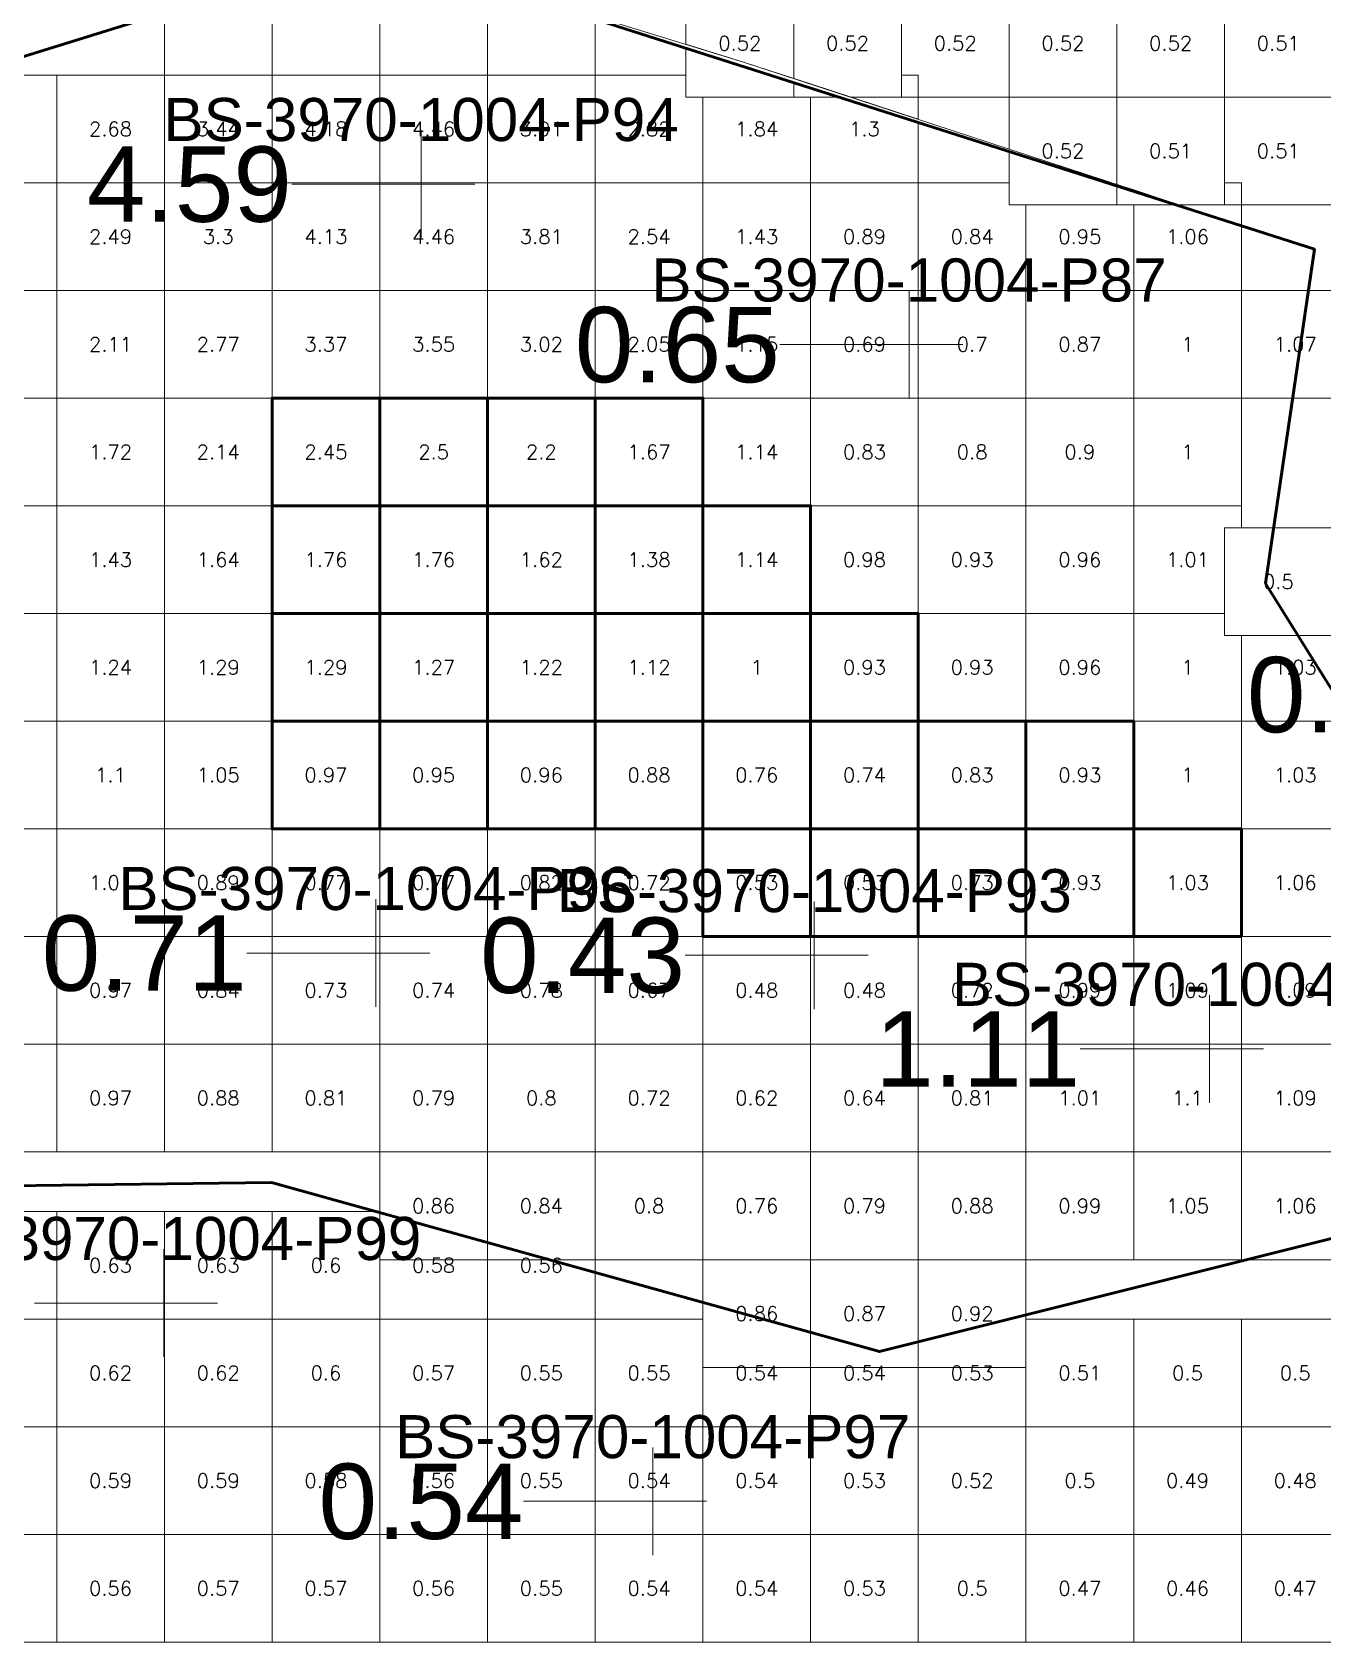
# Model space of a CAD drawing. Header units: inches. Extents: x 469775 to 470079, y 4349683 to 4349873.
# Drawn here: x 469834.14 to 469846.12, y 4349762.14 to 4349777.09 of the extents above; entities that cross this region are included whole.
import ezdxf
from ezdxf.enums import TextEntityAlignment as Align

# ---------------------------------------------------------------- set-up
doc = ezdxf.new("R2010")
doc.units = ezdxf.units.IN
doc.header["$MEASUREMENT"] = 0
for name, color, linetype, lineweight in [('点', 7, 'Continuous', 0), ('爆区方格网', 7, 'Continuous', 0), ('线条', 7, 'Continuous', 0), ('钻孔', 7, 'Continuous', 0)]:
    doc.layers.add(name, color=color, linetype=linetype, lineweight=lineweight)
doc.styles.add('3dmine_textStyle_1', font='txt.shx', dxfattribs={"height": 1, "bigfont": 'gbcbig.shx'})
doc.styles.add('3dmine_textStyle_2', font='arial.ttf', dxfattribs={"height": 1})

msp = doc.modelspace()

# ---------------------------------------------------------------- hatches: boundary and pattern name
at = {"layer": '钻孔', "linetype": 'Continuous', "lineweight": 0, "true_color": 0xff80ff, "extrusion": (0, 1, 0)}
msp.add_hatch(color=211, dxfattribs=at).paths.add_polyline_path([(-469838.75, 3959.52), (-469837.75, 3959.52), (-469837.75, 3972.52), (-469838.75, 3972.52)], flags=0)
at = {"layer": '钻孔', "linetype": 'Continuous', "lineweight": 0, "true_color": 0x00ffff, "extrusion": (0, 1, 0)}
for points in [[(-469843.28, 3959.6), (-469842.28, 3959.6), (-469842.28, 3972.6), (-469843.28, 3972.6)], [(-469838.33, 3959.82), (-469837.33, 3959.82), (-469837.33, 3972.82), (-469838.33, 3972.82)], [(-469836.36, 3959.76), (-469835.36, 3959.76), (-469835.36, 3972.76), (-469836.36, 3972.76)], [(-469840.9, 3959.86), (-469839.9, 3959.86), (-469839.9, 3972.86), (-469840.9, 3972.86)]]:
    msp.add_hatch(color=4, dxfattribs=at).paths.add_polyline_path(points, flags=0)
at = {"layer": '钻孔', "linetype": 'Continuous', "lineweight": 0, "true_color": 0x808080, "extrusion": (0, 1, 0)}
msp.add_hatch(color=8, dxfattribs=at).paths.add_polyline_path([(-469842.4, 3960.49), (-469841.4, 3960.49), (-469841.4, 3972.49), (-469842.4, 3972.49)], flags=0)
at = {"layer": '钻孔', "linetype": 'Continuous', "lineweight": 0, "true_color": 0x0000ff, "extrusion": (0, 1, 0)}
msp.add_hatch(color=5, dxfattribs=at).paths.add_polyline_path([(-469846.07, 3960.43), (-469845.07, 3960.43), (-469845.07, 3972.43), (-469846.07, 3972.43)], flags=0)

# ---------------------------------------------------------------- linework, layer by layer
at = {"color": 4, "linetype": 'Continuous', "lineweight": 0, "elevation": 1987.297}
msp.add_lwpolyline([(469837.3, 4349777.874), (469842.878, 4349781.034), (469847.681, 4349783.943), (469855.547, 4349787.292), (469859.965, 4349786.419), (469865.187, 4349784.317), (469869.485, 4349784.222), (469872.956, 4349784.858), (469874.58, 4349781.706), (469870.408, 4349779.03), (469874.262, 4349774.922), (469876.69, 4349772.16), (469874.272, 4349770.414), (469866.414, 4349769.254), (469861.845, 4349771.213), (469856.754, 4349771.099), (469852.439, 4349771.326), (469850.168, 4349770.343), (469847.292, 4349769.245), (469845.59, 4349771.971), (469846.044, 4349775.075), (469840.744, 4349776.814), (469837.3, 4349777.874), (469837.3, 4349777.874)], dxfattribs=at)
at = {"color": 5, "linetype": 'Continuous', "lineweight": 50, "elevation": 1987.297}
for points in [[(469817.208, 4349769.309), (469828.454, 4349775.127), (469837.3, 4349777.874), (469846.044, 4349775.075), (469845.59, 4349771.971), (469847.292, 4349769.245), (469850.168, 4349770.343), (469852.439, 4349771.326), (469856.754, 4349771.099), (469861.845, 4349771.213), (469866.414, 4349769.254), (469864.214, 4349766.26), (469858.315, 4349764.574), (469853.994, 4349765.649), (469852.242, 4349767.401), (469842.005, 4349764.839), (469836.359, 4349766.411), (469832.229, 4349766.357), (469826.099, 4349763.33), (469820.476, 4349762.487), (469821.961, 4349767.803), (469817.208, 4349769.309), (469817.208, 4349769.309)], [(469808.467, 4349758.645), (469817.134, 4349758.797), (469824.272, 4349756.124), (469828.701, 4349753.527), (469831.831, 4349753.068), (469833.358, 4349750.622), (469837.582, 4349745.099), (469842.228, 4349744.294), (469848.28, 4349752.862), (469855.658, 4349756.452), (469851.682, 4349759.72), (469853.994, 4349765.649), (469852.242, 4349767.401), (469842.005, 4349764.839), (469836.359, 4349766.411), (469832.229, 4349766.357), (469826.099, 4349763.33), (469820.476, 4349762.487), (469821.961, 4349767.803), (469817.208, 4349769.309), (469811.803, 4349766.383), (469805.674, 4349763.484)]]:
    msp.add_lwpolyline(points, dxfattribs=at)
at = {"layer": '点', "color": 138, "linetype": 'Continuous', "lineweight": 0, "true_color": 0x004c4c}
for points, elevation in [([(469837.75, 4349775.18), (469837.75, 4349776.18)], 3972.52), ([(469838.25, 4349775.68), (469837.25, 4349775.68)], 3972.52), ([(469842.28, 4349773.69), (469842.28, 4349774.69)], 3972.6), ([(469842.78, 4349774.19), (469841.78, 4349774.19)], 3972.6), ([(469837.33, 4349768.04), (469837.33, 4349769.04)], 3972.82), ([(469841.4, 4349768.02), (469841.4, 4349769.02)], 3972.49), ([(469837.83, 4349768.54), (469836.83, 4349768.54)], 3972.82), ([(469841.9, 4349768.52), (469840.9, 4349768.52)], 3972.49), ([(469845.07, 4349767.15), (469845.07, 4349768.15)], 3972.43), ([(469845.57, 4349767.65), (469844.57, 4349767.65)], 3972.43), ([(469835.36, 4349764.79), (469835.36, 4349765.79)], 3972.76), ([(469835.86, 4349765.29), (469834.86, 4349765.29)], 3972.76), ([(469839.9, 4349762.95), (469839.9, 4349763.95)], 3972.86), ([(469840.4, 4349763.45), (469839.4, 4349763.45)], 3972.86)]:
    msp.add_lwpolyline(points, dxfattribs=dict(at, elevation=elevation))
at = {"layer": '爆区方格网', "color": 5, "linetype": 'Continuous', "lineweight": 0}
for points, elevation in [([(469837.209, 4349777.488), (469837.366, 4349777.488), (469837.366, 4349776.693), (469836.366, 4349776.693), (469836.366, 4349777.584), (469836.718, 4349777.693), (469837.209, 4349777.693), (469837.209, 4349777.488)], 3972.82), ([(469836.366, 4349776.693), (469835.366, 4349776.693), (469835.366, 4349777.274), (469836.366, 4349777.584), (469836.366, 4349776.693)], 3972.82), ([(469839.366, 4349777.213), (469839.366, 4349776.693), (469838.366, 4349776.693), (469838.366, 4349777.488), (469838.505, 4349777.488), (469838.366, 4349777.533), (469838.366, 4349777.533), (469839.366, 4349777.213)], 3972.82), ([(469838.366, 4349776.693), (469837.366, 4349776.693), (469837.366, 4349777.488), (469838.366, 4349777.488), (469838.366, 4349776.693)], 3972.82), ([(469841.209, 4349776.623), (469841.209, 4349776.488), (469840.209, 4349776.488), (469840.209, 4349776.943), (469841.209, 4349776.623)], 3972.21), ([(469834.366, 4349775.693), (469833.366, 4349775.693), (469833.366, 4349776.652), (469833.498, 4349776.693), (469834.366, 4349776.693), (469834.366, 4349775.693)], 3972.82), ([(469835.366, 4349775.693), (469834.366, 4349775.693), (469834.366, 4349776.693), (469835.366, 4349776.693), (469835.366, 4349775.693)], 3972.82), ([(469836.366, 4349775.693), (469835.366, 4349775.693), (469835.366, 4349776.693), (469836.366, 4349776.693), (469836.366, 4349775.693)], 3972.82), ([(469837.366, 4349775.693), (469836.366, 4349775.693), (469836.366, 4349776.693), (469837.366, 4349776.693), (469837.366, 4349775.693)], 3972.82), ([(469838.366, 4349775.693), (469837.366, 4349775.693), (469837.366, 4349776.693), (469838.366, 4349776.693), (469838.366, 4349775.693)], 3972.82), ([(469839.366, 4349775.693), (469838.366, 4349775.693), (469838.366, 4349776.693), (469839.366, 4349776.693), (469839.366, 4349775.693)], 3972.82), ([(469840.209, 4349776.488), (469840.366, 4349776.488), (469840.366, 4349775.693), (469839.366, 4349775.693), (469839.366, 4349776.693), (469840.209, 4349776.693), (469840.209, 4349776.488)], 3972.82), ([(469841.209, 4349776.623), (469841.366, 4349776.572), (469841.366, 4349776.572), (469840.988, 4349776.693), (469840.988, 4349776.693), (469841.209, 4349776.623)], 3972.82), ([(469841.366, 4349775.693), (469840.366, 4349775.693), (469840.366, 4349776.488), (469841.366, 4349776.488), (469841.366, 4349775.693)], 3972.82), ([(469842.366, 4349776.252), (469842.366, 4349775.693), (469841.366, 4349775.693), (469841.366, 4349776.488), (469841.629, 4349776.488), (469842.366, 4349776.252)], 3972.82), ([(469844.209, 4349775.663), (469844.209, 4349775.488), (469843.209, 4349775.488), (469843.209, 4349775.983), (469844.209, 4349775.663)], 3972.21), ([(469834.366, 4349774.693), (469833.366, 4349774.693), (469833.366, 4349775.693), (469834.366, 4349775.693), (469834.366, 4349774.693)], 3972.82), ([(469835.366, 4349774.693), (469834.366, 4349774.693), (469834.366, 4349775.693), (469835.366, 4349775.693), (469835.366, 4349774.693)], 3972.82), ([(469836.366, 4349774.693), (469835.366, 4349774.693), (469835.366, 4349775.693), (469836.366, 4349775.693), (469836.366, 4349774.693)], 3972.82), ([(469837.366, 4349774.693), (469836.366, 4349774.693), (469836.366, 4349775.693), (469837.366, 4349775.693), (469837.366, 4349774.693)], 3972.82), ([(469838.366, 4349774.693), (469837.366, 4349774.693), (469837.366, 4349775.693), (469838.366, 4349775.693), (469838.366, 4349774.693)], 3972.82), ([(469839.366, 4349774.693), (469838.366, 4349774.693), (469838.366, 4349775.693), (469839.366, 4349775.693), (469839.366, 4349774.693)], 3972.82), ([(469840.366, 4349774.693), (469839.366, 4349774.693), (469839.366, 4349775.693), (469840.366, 4349775.693), (469840.366, 4349774.693)], 3972.82), ([(469841.366, 4349774.693), (469840.366, 4349774.693), (469840.366, 4349775.693), (469841.366, 4349775.693), (469841.366, 4349774.693)], 3972.82), ([(469842.366, 4349774.693), (469841.366, 4349774.693), (469841.366, 4349775.693), (469842.366, 4349775.693), (469842.366, 4349774.693)], 3972.82), ([(469843.209, 4349775.488), (469843.366, 4349775.488), (469843.366, 4349774.693), (469842.366, 4349774.693), (469842.366, 4349775.693), (469843.209, 4349775.693), (469843.209, 4349775.488)], 3972.82), ([(469845.366, 4349775.292), (469845.366, 4349774.693), (469844.366, 4349774.693), (469844.366, 4349775.488), (469844.753, 4349775.488), (469844.366, 4349775.612), (469844.366, 4349775.612), (469845.366, 4349775.292)], 3972.82), ([(469844.366, 4349774.693), (469843.366, 4349774.693), (469843.366, 4349775.488), (469844.366, 4349775.488), (469844.366, 4349774.693)], 3972.82), ([(469834.366, 4349773.693), (469833.366, 4349773.693), (469833.366, 4349774.693), (469834.366, 4349774.693), (469834.366, 4349773.693)], 3972.82), ([(469835.366, 4349773.693), (469834.366, 4349773.693), (469834.366, 4349774.693), (469835.366, 4349774.693), (469835.366, 4349773.693)], 3972.82), ([(469836.366, 4349773.693), (469835.366, 4349773.693), (469835.366, 4349774.693), (469836.366, 4349774.693), (469836.366, 4349773.693)], 3972.82), ([(469837.366, 4349773.693), (469836.366, 4349773.693), (469836.366, 4349774.693), (469837.366, 4349774.693), (469837.366, 4349773.693)], 3972.82), ([(469838.366, 4349773.693), (469837.366, 4349773.693), (469837.366, 4349774.693), (469838.366, 4349774.693), (469838.366, 4349773.693)], 3972.82), ([(469839.366, 4349773.693), (469838.366, 4349773.693), (469838.366, 4349774.693), (469839.366, 4349774.693), (469839.366, 4349773.693)], 3972.82), ([(469840.366, 4349773.693), (469839.366, 4349773.693), (469839.366, 4349774.693), (469840.366, 4349774.693), (469840.366, 4349773.693)], 3972.82), ([(469841.366, 4349773.693), (469840.366, 4349773.693), (469840.366, 4349774.693), (469841.366, 4349774.693), (469841.366, 4349773.693)], 3972.82), ([(469842.366, 4349773.693), (469841.366, 4349773.693), (469841.366, 4349774.693), (469842.366, 4349774.693), (469842.366, 4349773.693)], 3972.82), ([(469843.366, 4349773.693), (469842.366, 4349773.693), (469842.366, 4349774.693), (469843.366, 4349774.693), (469843.366, 4349773.693)], 3972.82), ([(469844.366, 4349773.693), (469843.366, 4349773.693), (469843.366, 4349774.693), (469844.366, 4349774.693), (469844.366, 4349773.693)], 3972.82), ([(469845.366, 4349773.693), (469844.366, 4349773.693), (469844.366, 4349774.693), (469845.366, 4349774.693), (469845.366, 4349773.693)], 3972.82), ([(469846.366, 4349773.693), (469845.366, 4349773.693), (469845.366, 4349774.693), (469846.366, 4349774.693), (469846.366, 4349773.693)], 3972.82), ([(469834.366, 4349772.693), (469833.366, 4349772.693), (469833.366, 4349773.693), (469834.366, 4349773.693), (469834.366, 4349772.693)], 3972.82), ([(469835.366, 4349772.693), (469834.366, 4349772.693), (469834.366, 4349773.693), (469835.366, 4349773.693), (469835.366, 4349772.693)], 3972.82), ([(469836.366, 4349772.693), (469835.366, 4349772.693), (469835.366, 4349773.693), (469836.366, 4349773.693), (469836.366, 4349772.693)], 3972.82), ([(469841.366, 4349772.693), (469840.366, 4349772.693), (469840.366, 4349773.693), (469841.366, 4349773.693), (469841.366, 4349772.693)], 3972.82), ([(469842.366, 4349772.693), (469841.366, 4349772.693), (469841.366, 4349773.693), (469842.366, 4349773.693), (469842.366, 4349772.693)], 3972.82), ([(469843.366, 4349772.693), (469842.366, 4349772.693), (469842.366, 4349773.693), (469843.366, 4349773.693), (469843.366, 4349772.693)], 3972.82), ([(469844.366, 4349772.693), (469843.366, 4349772.693), (469843.366, 4349773.693), (469844.366, 4349773.693), (469844.366, 4349772.693)], 3972.82), ([(469845.366, 4349772.693), (469844.366, 4349772.693), (469844.366, 4349773.693), (469845.366, 4349773.693), (469845.366, 4349772.693)], 3972.82), ([(469834.366, 4349771.693), (469833.366, 4349771.693), (469833.366, 4349772.693), (469834.366, 4349772.693), (469834.366, 4349771.693)], 3972.82), ([(469835.366, 4349771.693), (469834.366, 4349771.693), (469834.366, 4349772.693), (469835.366, 4349772.693), (469835.366, 4349771.693)], 3972.82), ([(469836.366, 4349771.693), (469835.366, 4349771.693), (469835.366, 4349772.693), (469836.366, 4349772.693), (469836.366, 4349771.693)], 3972.82), ([(469842.366, 4349771.693), (469841.366, 4349771.693), (469841.366, 4349772.693), (469842.366, 4349772.693), (469842.366, 4349771.693)], 3972.82), ([(469843.366, 4349771.693), (469842.366, 4349771.693), (469842.366, 4349772.693), (469843.366, 4349772.693), (469843.366, 4349771.693)], 3972.82), ([(469844.366, 4349771.693), (469843.366, 4349771.693), (469843.366, 4349772.693), (469844.366, 4349772.693), (469844.366, 4349771.693)], 3972.82), ([(469845.366, 4349772.488), (469845.209, 4349772.488), (469845.209, 4349771.693), (469844.366, 4349771.693), (469844.366, 4349772.693), (469845.366, 4349772.693), (469845.366, 4349772.488)], 3972.82), ([(469846.209, 4349771.488), (469845.209, 4349771.488), (469845.209, 4349772.488), (469846.209, 4349772.488), (469846.209, 4349771.488)], 3972.21), ([(469834.366, 4349770.693), (469833.366, 4349770.693), (469833.366, 4349771.693), (469834.366, 4349771.693), (469834.366, 4349770.693)], 3972.82), ([(469835.366, 4349770.693), (469834.366, 4349770.693), (469834.366, 4349771.693), (469835.366, 4349771.693), (469835.366, 4349770.693)], 3972.82), ([(469836.366, 4349770.693), (469835.366, 4349770.693), (469835.366, 4349771.693), (469836.366, 4349771.693), (469836.366, 4349770.693)], 3972.82), ([(469843.366, 4349770.693), (469842.366, 4349770.693), (469842.366, 4349771.693), (469843.366, 4349771.693), (469843.366, 4349770.693)], 3972.82), ([(469844.366, 4349770.693), (469843.366, 4349770.693), (469843.366, 4349771.693), (469844.366, 4349771.693), (469844.366, 4349770.693)], 3972.82), ([(469845.209, 4349771.488), (469845.366, 4349771.488), (469845.366, 4349770.693), (469844.366, 4349770.693), (469844.366, 4349771.693), (469845.209, 4349771.693), (469845.209, 4349771.488)], 3972.82), ([(469846.209, 4349770.693), (469845.366, 4349770.693), (469845.366, 4349771.488), (469846.209, 4349771.488), (469846.209, 4349770.693)], 3972.82), ([(469834.366, 4349769.693), (469833.366, 4349769.693), (469833.366, 4349770.693), (469834.366, 4349770.693), (469834.366, 4349769.693)], 3972.82), ([(469835.366, 4349769.693), (469834.366, 4349769.693), (469834.366, 4349770.693), (469835.366, 4349770.693), (469835.366, 4349769.693)], 3972.82), ([(469836.366, 4349769.693), (469835.366, 4349769.693), (469835.366, 4349770.693), (469836.366, 4349770.693), (469836.366, 4349769.693)], 3972.82), ([(469845.366, 4349769.693), (469844.366, 4349769.693), (469844.366, 4349770.693), (469845.366, 4349770.693), (469845.366, 4349769.693)], 3972.82), ([(469846.209, 4349770.488), (469846.366, 4349770.488), (469846.366, 4349769.693), (469845.366, 4349769.693), (469845.366, 4349770.693), (469846.209, 4349770.693), (469846.209, 4349770.488)], 3972.82), ([(469834.366, 4349768.693), (469833.366, 4349768.693), (469833.366, 4349769.693), (469834.366, 4349769.693), (469834.366, 4349768.693)], 3972.82), ([(469835.366, 4349768.693), (469834.366, 4349768.693), (469834.366, 4349769.693), (469835.366, 4349769.693), (469835.366, 4349768.693)], 3972.82), ([(469836.366, 4349768.693), (469835.366, 4349768.693), (469835.366, 4349769.693), (469836.366, 4349769.693), (469836.366, 4349768.693)], 3972.82), ([(469837.366, 4349768.693), (469836.366, 4349768.693), (469836.366, 4349769.693), (469837.366, 4349769.693), (469837.366, 4349768.693)], 3972.82), ([(469838.366, 4349768.693), (469837.366, 4349768.693), (469837.366, 4349769.693), (469838.366, 4349769.693), (469838.366, 4349768.693)], 3972.82), ([(469839.366, 4349768.693), (469838.366, 4349768.693), (469838.366, 4349769.693), (469839.366, 4349769.693), (469839.366, 4349768.693)], 3972.82), ([(469840.366, 4349768.693), (469839.366, 4349768.693), (469839.366, 4349769.693), (469840.366, 4349769.693), (469840.366, 4349768.693)], 3972.82), ([(469846.366, 4349768.693), (469845.366, 4349768.693), (469845.366, 4349769.693), (469846.366, 4349769.693), (469846.366, 4349768.693)], 3972.82), ([(469834.366, 4349767.693), (469833.366, 4349767.693), (469833.366, 4349768.693), (469834.366, 4349768.693), (469834.366, 4349767.693)], 3972.82), ([(469835.366, 4349767.693), (469834.366, 4349767.693), (469834.366, 4349768.693), (469835.366, 4349768.693), (469835.366, 4349767.693)], 3972.82), ([(469836.366, 4349767.693), (469835.366, 4349767.693), (469835.366, 4349768.693), (469836.366, 4349768.693), (469836.366, 4349767.693)], 3972.82), ([(469837.366, 4349767.693), (469836.366, 4349767.693), (469836.366, 4349768.693), (469837.366, 4349768.693), (469837.366, 4349767.693)], 3972.82), ([(469838.366, 4349767.693), (469837.366, 4349767.693), (469837.366, 4349768.693), (469838.366, 4349768.693), (469838.366, 4349767.693)], 3972.82), ([(469839.366, 4349767.693), (469838.366, 4349767.693), (469838.366, 4349768.693), (469839.366, 4349768.693), (469839.366, 4349767.693)], 3972.82), ([(469840.366, 4349767.693), (469839.366, 4349767.693), (469839.366, 4349768.693), (469840.366, 4349768.693), (469840.366, 4349767.693)], 3972.82), ([(469841.366, 4349767.693), (469840.366, 4349767.693), (469840.366, 4349768.693), (469841.366, 4349768.693), (469841.366, 4349767.693)], 3972.82), ([(469842.366, 4349767.693), (469841.366, 4349767.693), (469841.366, 4349768.693), (469842.366, 4349768.693), (469842.366, 4349767.693)], 3972.82), ([(469843.366, 4349767.693), (469842.366, 4349767.693), (469842.366, 4349768.693), (469843.366, 4349768.693), (469843.366, 4349767.693)], 3972.82), ([(469844.366, 4349767.693), (469843.366, 4349767.693), (469843.366, 4349768.693), (469844.366, 4349768.693), (469844.366, 4349767.693)], 3972.82), ([(469845.366, 4349767.693), (469844.366, 4349767.693), (469844.366, 4349768.693), (469845.366, 4349768.693), (469845.366, 4349767.693)], 3972.82), ([(469846.366, 4349767.693), (469845.366, 4349767.693), (469845.366, 4349768.693), (469846.366, 4349768.693), (469846.366, 4349767.693)], 3972.82), ([(469834.366, 4349766.693), (469833.366, 4349766.693), (469833.366, 4349767.693), (469834.366, 4349767.693), (469834.366, 4349766.693)], 3972.82), ([(469835.366, 4349766.693), (469834.366, 4349766.693), (469834.366, 4349767.693), (469835.366, 4349767.693), (469835.366, 4349766.693)], 3972.82), ([(469836.366, 4349766.693), (469835.366, 4349766.693), (469835.366, 4349767.693), (469836.366, 4349767.693), (469836.366, 4349766.693)], 3972.82), ([(469837.366, 4349766.693), (469836.366, 4349766.693), (469836.366, 4349767.693), (469837.366, 4349767.693), (469837.366, 4349766.693)], 3972.82), ([(469838.366, 4349766.693), (469837.366, 4349766.693), (469837.366, 4349767.693), (469838.366, 4349767.693), (469838.366, 4349766.693)], 3972.82), ([(469839.366, 4349766.693), (469838.366, 4349766.693), (469838.366, 4349767.693), (469839.366, 4349767.693), (469839.366, 4349766.693)], 3972.82), ([(469840.366, 4349766.693), (469839.366, 4349766.693), (469839.366, 4349767.693), (469840.366, 4349767.693), (469840.366, 4349766.693)], 3972.82), ([(469841.366, 4349766.693), (469840.366, 4349766.693), (469840.366, 4349767.693), (469841.366, 4349767.693), (469841.366, 4349766.693)], 3972.82), ([(469842.366, 4349766.693), (469841.366, 4349766.693), (469841.366, 4349767.693), (469842.366, 4349767.693), (469842.366, 4349766.693)], 3972.82), ([(469843.366, 4349766.693), (469842.366, 4349766.693), (469842.366, 4349767.693), (469843.366, 4349767.693), (469843.366, 4349766.693)], 3972.82), ([(469844.366, 4349766.693), (469843.366, 4349766.693), (469843.366, 4349767.693), (469844.366, 4349767.693), (469844.366, 4349766.693)], 3972.82), ([(469845.366, 4349766.693), (469844.366, 4349766.693), (469844.366, 4349767.693), (469845.366, 4349767.693), (469845.366, 4349766.693)], 3972.82), ([(469846.366, 4349766.693), (469845.366, 4349766.693), (469845.366, 4349767.693), (469846.366, 4349767.693), (469846.366, 4349766.693)], 3972.82), ([(469838.366, 4349765.693), (469837.366, 4349765.693), (469837.366, 4349766.693), (469838.366, 4349766.693), (469838.366, 4349765.693)], 3972.82), ([(469839.366, 4349765.693), (469838.366, 4349765.693), (469838.366, 4349766.693), (469839.366, 4349766.693), (469839.366, 4349765.693)], 3972.82), ([(469840.366, 4349765.693), (469839.366, 4349765.693), (469839.366, 4349766.693), (469840.366, 4349766.693), (469840.366, 4349765.693)], 3972.82), ([(469841.366, 4349765.693), (469840.366, 4349765.693), (469840.366, 4349766.693), (469841.366, 4349766.693), (469841.366, 4349765.693)], 3972.82), ([(469842.366, 4349765.693), (469841.366, 4349765.693), (469841.366, 4349766.693), (469842.366, 4349766.693), (469842.366, 4349765.693)], 3972.82), ([(469843.366, 4349765.693), (469842.366, 4349765.693), (469842.366, 4349766.693), (469843.366, 4349766.693), (469843.366, 4349765.693)], 3972.82), ([(469844.366, 4349765.693), (469843.366, 4349765.693), (469843.366, 4349766.693), (469844.366, 4349766.693), (469844.366, 4349765.693)], 3972.82), ([(469845.366, 4349765.693), (469844.366, 4349765.693), (469844.366, 4349766.693), (469845.366, 4349766.693), (469845.366, 4349765.693)], 3972.82), ([(469846.366, 4349765.693), (469845.366, 4349765.693), (469845.366, 4349766.693), (469846.366, 4349766.693), (469846.366, 4349765.693)], 3972.82), ([(469841.366, 4349764.693), (469840.366, 4349764.693), (469840.366, 4349765.693), (469841.366, 4349765.693), (469841.366, 4349764.693)], 3972.82), ([(469842.366, 4349764.693), (469841.366, 4349764.693), (469841.366, 4349765.693), (469842.366, 4349765.693), (469842.366, 4349764.693)], 3972.82), ([(469843.366, 4349764.693), (469842.366, 4349764.693), (469842.366, 4349765.693), (469843.366, 4349765.693), (469843.366, 4349764.693)], 3972.82)]:
    msp.add_lwpolyline(points, dxfattribs=dict(at, elevation=elevation))
at = {"layer": '爆区方格网', "color": 4, "linetype": 'Continuous', "lineweight": 0, "true_color": 0x00ffff}
for points, elevation in [([(469841.209, 4349776.662), (469840.744, 4349776.814), (469840.209, 4349776.979), (469840.209, 4349777.488), (469841.209, 4349777.488), (469841.209, 4349776.662)], 3972.21), ([(469842.209, 4349776.488), (469841.738, 4349776.488), (469841.209, 4349776.662), (469841.209, 4349777.488), (469842.209, 4349777.488), (469842.209, 4349776.488)], 3972.21), ([(469843.209, 4349776.488), (469842.209, 4349776.488), (469842.209, 4349777.488), (469843.209, 4349777.488), (469843.209, 4349776.488)], 3972.21), ([(469841.629, 4349776.488), (469841.209, 4349776.488), (469841.209, 4349776.623), (469841.629, 4349776.488)], 3972.21), ([(469834.366, 4349765.14), (469833.366, 4349765.14), (469833.366, 4349766.14), (469834.366, 4349766.14), (469834.366, 4349765.14)], 3972.76), ([(469835.366, 4349765.14), (469834.366, 4349765.14), (469834.366, 4349766.14), (469835.366, 4349766.14), (469835.366, 4349765.14)], 3972.76), ([(469836.366, 4349765.14), (469835.366, 4349765.14), (469835.366, 4349766.14), (469836.366, 4349766.14), (469836.366, 4349765.14)], 3972.76), ([(469837.366, 4349765.693), (469837.366, 4349765.14), (469836.366, 4349765.14), (469836.366, 4349766.14), (469837.366, 4349766.14), (469837.366, 4349765.693)], 3972.76), ([(469838.366, 4349765.14), (469837.366, 4349765.14), (469837.366, 4349765.693), (469838.366, 4349765.693), (469838.366, 4349765.14)], 3972.76), ([(469839.366, 4349765.14), (469838.366, 4349765.14), (469838.366, 4349765.693), (469839.366, 4349765.693), (469839.366, 4349765.14)], 3972.76), ([(469834.366, 4349764.14), (469833.366, 4349764.14), (469833.366, 4349765.14), (469834.366, 4349765.14), (469834.366, 4349764.14)], 3972.76), ([(469835.366, 4349764.14), (469834.366, 4349764.14), (469834.366, 4349765.14), (469835.366, 4349765.14), (469835.366, 4349764.14)], 3972.76), ([(469836.366, 4349764.14), (469835.366, 4349764.14), (469835.366, 4349765.14), (469836.366, 4349765.14), (469836.366, 4349764.14)], 3972.76), ([(469837.366, 4349764.14), (469836.366, 4349764.14), (469836.366, 4349765.14), (469837.366, 4349765.14), (469837.366, 4349764.14)], 3972.76), ([(469838.366, 4349764.14), (469837.366, 4349764.14), (469837.366, 4349765.14), (469838.366, 4349765.14), (469838.366, 4349764.14)], 3972.76), ([(469839.366, 4349764.14), (469838.366, 4349764.14), (469838.366, 4349765.14), (469839.366, 4349765.14), (469839.366, 4349764.14)], 3972.76), ([(469840.366, 4349764.693), (469840.366, 4349764.14), (469839.366, 4349764.14), (469839.366, 4349765.14), (469840.366, 4349765.14), (469840.366, 4349764.693)], 3972.76), ([(469841.366, 4349764.14), (469840.366, 4349764.14), (469840.366, 4349764.693), (469841.366, 4349764.693), (469841.366, 4349764.14)], 3972.76), ([(469842.366, 4349764.14), (469841.366, 4349764.14), (469841.366, 4349764.693), (469842.366, 4349764.693), (469842.366, 4349764.14)], 3972.76), ([(469843.366, 4349764.14), (469842.366, 4349764.14), (469842.366, 4349764.693), (469843.366, 4349764.693), (469843.366, 4349764.14)], 3972.76)]:
    msp.add_lwpolyline(points, dxfattribs=dict(at, elevation=elevation))
at = {"layer": '爆区方格网', "color": 4, "linetype": 'Continuous', "lineweight": 0}
for points, elevation in [([(469844.209, 4349776.488), (469843.209, 4349776.488), (469843.209, 4349777.488), (469844.209, 4349777.488), (469844.209, 4349776.488)], 3972.21), ([(469845.209, 4349776.488), (469844.209, 4349776.488), (469844.209, 4349777.488), (469845.209, 4349777.488), (469845.209, 4349776.488)], 3972.21), ([(469846.209, 4349776.488), (469845.209, 4349776.488), (469845.209, 4349777.488), (469846.209, 4349777.488), (469846.209, 4349776.488)], 3972.21), ([(469841.209, 4349776.662), (469841.366, 4349776.61), (469841.366, 4349776.61), (469841.113, 4349776.693), (469841.113, 4349776.693), (469841.209, 4349776.662)], 3972.82), ([(469842.366, 4349776.282), (469841.366, 4349776.61), (469841.366, 4349776.61), (469841.738, 4349776.488), (469842.209, 4349776.488), (469842.209, 4349776.693), (469842.366, 4349776.693), (469842.366, 4349776.282)], 3972.82), ([(469844.209, 4349775.677), (469843.209, 4349776.006), (469843.209, 4349776.488), (469844.209, 4349776.488), (469844.209, 4349775.677)], 3972.21), ([(469845.209, 4349775.488), (469844.785, 4349775.488), (469844.209, 4349775.677), (469844.209, 4349776.488), (469845.209, 4349776.488), (469845.209, 4349775.488)], 3972.21), ([(469846.209, 4349775.488), (469845.209, 4349775.488), (469845.209, 4349776.488), (469846.209, 4349776.488), (469846.209, 4349775.488)], 3972.21), ([(469844.163, 4349775.677), (469844.113, 4349775.693), (469844.113, 4349775.693), (469844.163, 4349775.677)], 3972.82), ([(469844.366, 4349775.626), (469844.366, 4349775.626), (469844.209, 4349775.677), (469844.16, 4349775.693), (469844.16, 4349775.693), (469844.366, 4349775.626)], 3972.82), ([(469844.366, 4349775.612), (469844.366, 4349775.612), (469844.209, 4349775.663), (469844.163, 4349775.677), (469844.366, 4349775.612)], 3972.82), ([(469844.753, 4349775.488), (469844.209, 4349775.488), (469844.209, 4349775.663), (469844.753, 4349775.488)], 3972.21), ([(469845.366, 4349775.298), (469844.785, 4349775.488), (469844.366, 4349775.626), (469844.366, 4349775.626), (469844.785, 4349775.488), (469845.209, 4349775.488), (469845.209, 4349775.693), (469845.366, 4349775.693), (469845.366, 4349775.298)], 3972.82), ([(469844.366, 4349764.14), (469843.366, 4349764.14), (469843.366, 4349764.693), (469843.366, 4349765.14), (469844.366, 4349765.14), (469844.366, 4349764.14)], 3972.76), ([(469845.366, 4349764.14), (469844.366, 4349764.14), (469844.366, 4349765.14), (469845.366, 4349765.14), (469845.366, 4349764.14)], 3972.76), ([(469846.366, 4349764.14), (469845.366, 4349764.14), (469845.366, 4349765.14), (469846.366, 4349765.14), (469846.366, 4349764.14)], 3972.76), ([(469834.366, 4349763.14), (469833.366, 4349763.14), (469833.366, 4349764.14), (469834.366, 4349764.14), (469834.366, 4349763.14)], 3972.76), ([(469835.366, 4349763.14), (469834.366, 4349763.14), (469834.366, 4349764.14), (469835.366, 4349764.14), (469835.366, 4349763.14)], 3972.76), ([(469836.366, 4349763.14), (469835.366, 4349763.14), (469835.366, 4349764.14), (469836.366, 4349764.14), (469836.366, 4349763.14)], 3972.76), ([(469837.366, 4349763.14), (469836.366, 4349763.14), (469836.366, 4349764.14), (469837.366, 4349764.14), (469837.366, 4349763.14)], 3972.76), ([(469838.366, 4349763.14), (469837.366, 4349763.14), (469837.366, 4349764.14), (469838.366, 4349764.14), (469838.366, 4349763.14)], 3972.76), ([(469839.366, 4349763.14), (469838.366, 4349763.14), (469838.366, 4349764.14), (469839.366, 4349764.14), (469839.366, 4349763.14)], 3972.76), ([(469840.366, 4349763.14), (469839.366, 4349763.14), (469839.366, 4349764.14), (469840.366, 4349764.14), (469840.366, 4349763.14)], 3972.76), ([(469841.366, 4349763.14), (469840.366, 4349763.14), (469840.366, 4349764.14), (469841.366, 4349764.14), (469841.366, 4349763.14)], 3972.76), ([(469842.366, 4349763.14), (469841.366, 4349763.14), (469841.366, 4349764.14), (469842.366, 4349764.14), (469842.366, 4349763.14)], 3972.76), ([(469843.366, 4349763.14), (469842.366, 4349763.14), (469842.366, 4349764.14), (469843.366, 4349764.14), (469843.366, 4349763.14)], 3972.76), ([(469844.366, 4349763.14), (469843.366, 4349763.14), (469843.366, 4349764.14), (469844.366, 4349764.14), (469844.366, 4349763.14)], 3972.76), ([(469845.366, 4349763.14), (469844.366, 4349763.14), (469844.366, 4349764.14), (469845.366, 4349764.14), (469845.366, 4349763.14)], 3972.76), ([(469846.366, 4349763.14), (469845.366, 4349763.14), (469845.366, 4349764.14), (469846.366, 4349764.14), (469846.366, 4349763.14)], 3972.76), ([(469834.366, 4349762.14), (469833.366, 4349762.14), (469833.366, 4349763.14), (469834.366, 4349763.14), (469834.366, 4349762.14)], 3972.76), ([(469835.366, 4349762.14), (469834.366, 4349762.14), (469834.366, 4349763.14), (469835.366, 4349763.14), (469835.366, 4349762.14)], 3972.76), ([(469836.366, 4349762.14), (469835.366, 4349762.14), (469835.366, 4349763.14), (469836.366, 4349763.14), (469836.366, 4349762.14)], 3972.76), ([(469837.366, 4349762.14), (469836.366, 4349762.14), (469836.366, 4349763.14), (469837.366, 4349763.14), (469837.366, 4349762.14)], 3972.76), ([(469838.366, 4349762.14), (469837.366, 4349762.14), (469837.366, 4349763.14), (469838.366, 4349763.14), (469838.366, 4349762.14)], 3972.76), ([(469839.366, 4349762.14), (469838.366, 4349762.14), (469838.366, 4349763.14), (469839.366, 4349763.14), (469839.366, 4349762.14)], 3972.76), ([(469840.366, 4349762.14), (469839.366, 4349762.14), (469839.366, 4349763.14), (469840.366, 4349763.14), (469840.366, 4349762.14)], 3972.76), ([(469841.366, 4349762.14), (469840.366, 4349762.14), (469840.366, 4349763.14), (469841.366, 4349763.14), (469841.366, 4349762.14)], 3972.76), ([(469842.366, 4349762.14), (469841.366, 4349762.14), (469841.366, 4349763.14), (469842.366, 4349763.14), (469842.366, 4349762.14)], 3972.76), ([(469843.366, 4349762.14), (469842.366, 4349762.14), (469842.366, 4349763.14), (469843.366, 4349763.14), (469843.366, 4349762.14)], 3972.76), ([(469844.366, 4349762.14), (469843.366, 4349762.14), (469843.366, 4349763.14), (469844.366, 4349763.14), (469844.366, 4349762.14)], 3972.76), ([(469845.366, 4349762.14), (469844.366, 4349762.14), (469844.366, 4349763.14), (469845.366, 4349763.14), (469845.366, 4349762.14)], 3972.76), ([(469846.366, 4349762.14), (469845.366, 4349762.14), (469845.366, 4349763.14), (469846.366, 4349763.14), (469846.366, 4349762.14)], 3972.76)]:
    msp.add_lwpolyline(points, dxfattribs=dict(at, elevation=elevation))
at = {"layer": '爆区方格网', "color": 5, "linetype": 'Continuous', "lineweight": 0, "true_color": 0x0000ff, "elevation": 3972.82}
msp.add_lwpolyline([(469841.629, 4349776.488), (469841.366, 4349776.572), (469841.366, 4349776.572), (469841.629, 4349776.488)], dxfattribs=at)
at = {"layer": '爆区方格网', "color": 5, "linetype": 'Continuous', "lineweight": 50, "elevation": 3972.82}
for points in [[(469837.366, 4349772.693), (469836.366, 4349772.693), (469836.366, 4349773.693), (469837.366, 4349773.693), (469837.366, 4349772.693)], [(469838.366, 4349772.693), (469837.366, 4349772.693), (469837.366, 4349773.693), (469838.366, 4349773.693), (469838.366, 4349772.693)], [(469839.366, 4349772.693), (469838.366, 4349772.693), (469838.366, 4349773.693), (469839.366, 4349773.693), (469839.366, 4349772.693)], [(469840.366, 4349772.693), (469839.366, 4349772.693), (469839.366, 4349773.693), (469840.366, 4349773.693), (469840.366, 4349772.693)], [(469837.366, 4349771.693), (469836.366, 4349771.693), (469836.366, 4349772.693), (469837.366, 4349772.693), (469837.366, 4349771.693)], [(469838.366, 4349771.693), (469837.366, 4349771.693), (469837.366, 4349772.693), (469838.366, 4349772.693), (469838.366, 4349771.693)], [(469839.366, 4349771.693), (469838.366, 4349771.693), (469838.366, 4349772.693), (469839.366, 4349772.693), (469839.366, 4349771.693)], [(469840.366, 4349771.693), (469839.366, 4349771.693), (469839.366, 4349772.693), (469840.366, 4349772.693), (469840.366, 4349771.693)], [(469841.366, 4349771.693), (469840.366, 4349771.693), (469840.366, 4349772.693), (469841.366, 4349772.693), (469841.366, 4349771.693)], [(469837.366, 4349770.693), (469836.366, 4349770.693), (469836.366, 4349771.693), (469837.366, 4349771.693), (469837.366, 4349770.693)], [(469838.366, 4349770.693), (469837.366, 4349770.693), (469837.366, 4349771.693), (469838.366, 4349771.693), (469838.366, 4349770.693)], [(469839.366, 4349770.693), (469838.366, 4349770.693), (469838.366, 4349771.693), (469839.366, 4349771.693), (469839.366, 4349770.693)], [(469840.366, 4349770.693), (469839.366, 4349770.693), (469839.366, 4349771.693), (469840.366, 4349771.693), (469840.366, 4349770.693)], [(469841.366, 4349770.693), (469840.366, 4349770.693), (469840.366, 4349771.693), (469841.366, 4349771.693), (469841.366, 4349770.693)], [(469842.366, 4349770.693), (469841.366, 4349770.693), (469841.366, 4349771.693), (469842.366, 4349771.693), (469842.366, 4349770.693)], [(469837.366, 4349769.693), (469836.366, 4349769.693), (469836.366, 4349770.693), (469837.366, 4349770.693), (469837.366, 4349769.693)], [(469838.366, 4349769.693), (469837.366, 4349769.693), (469837.366, 4349770.693), (469838.366, 4349770.693), (469838.366, 4349769.693)], [(469839.366, 4349769.693), (469838.366, 4349769.693), (469838.366, 4349770.693), (469839.366, 4349770.693), (469839.366, 4349769.693)], [(469840.366, 4349769.693), (469839.366, 4349769.693), (469839.366, 4349770.693), (469840.366, 4349770.693), (469840.366, 4349769.693)], [(469841.366, 4349769.693), (469840.366, 4349769.693), (469840.366, 4349770.693), (469841.366, 4349770.693), (469841.366, 4349769.693)], [(469842.366, 4349769.693), (469841.366, 4349769.693), (469841.366, 4349770.693), (469842.366, 4349770.693), (469842.366, 4349769.693)], [(469843.366, 4349769.693), (469842.366, 4349769.693), (469842.366, 4349770.693), (469843.366, 4349770.693), (469843.366, 4349769.693)], [(469844.366, 4349769.693), (469843.366, 4349769.693), (469843.366, 4349770.693), (469844.366, 4349770.693), (469844.366, 4349769.693)], [(469841.366, 4349768.693), (469840.366, 4349768.693), (469840.366, 4349769.693), (469841.366, 4349769.693), (469841.366, 4349768.693)], [(469842.366, 4349768.693), (469841.366, 4349768.693), (469841.366, 4349769.693), (469842.366, 4349769.693), (469842.366, 4349768.693)], [(469843.366, 4349768.693), (469842.366, 4349768.693), (469842.366, 4349769.693), (469843.366, 4349769.693), (469843.366, 4349768.693)], [(469844.366, 4349768.693), (469843.366, 4349768.693), (469843.366, 4349769.693), (469844.366, 4349769.693), (469844.366, 4349768.693)], [(469845.366, 4349768.693), (469844.366, 4349768.693), (469844.366, 4349769.693), (469845.366, 4349769.693), (469845.366, 4349768.693)]]:
    msp.add_lwpolyline(points, dxfattribs=at)
at = {"layer": '线条', "color": 138, "linetype": 'Continuous', "lineweight": 0, "true_color": 0x004c4c}
for points, elevation in [([(469837.75, 4349775.68), (469837.75, 4349775.68), (469837.75, 4349775.68)], 3972.52), ([(469842.28, 4349774.19), (469842.28, 4349774.19), (469842.28, 4349774.19)], 3972.6), ([(469837.33, 4349768.54), (469837.33, 4349768.54), (469837.33, 4349768.54)], 3972.82), ([(469841.4, 4349768.52), (469841.4, 4349768.52), (469841.4, 4349768.52)], 3972.49), ([(469845.07, 4349767.65), (469845.07, 4349767.65), (469845.07, 4349767.65)], 3972.43), ([(469835.36, 4349765.29), (469835.36, 4349765.29), (469835.36, 4349765.29)], 3972.76), ([(469839.9, 4349763.45), (469839.9, 4349763.45), (469839.9, 4349763.45)], 3972.86)]:
    msp.add_lwpolyline(points, dxfattribs=dict(at, elevation=elevation))
at = {"layer": '钻孔', "color": 211, "linetype": 'Continuous', "lineweight": 0, "true_color": 0xff80ff}
for elevation in [3972.52, 3959.52]:
    msp.add_lwpolyline([(469837.75, 4349775.68), (469836.55, 4349775.68)], dxfattribs=dict(at, elevation=elevation))
at = {"layer": '钻孔', "color": 4, "linetype": 'Continuous', "lineweight": 0, "true_color": 0x00ffff}
for points, elevation in [([(469842.28, 4349774.19), (469841.08, 4349774.19)], 3972.6), ([(469842.28, 4349774.19), (469841.08, 4349774.19)], 3959.6), ([(469837.33, 4349768.54), (469836.13, 4349768.54)], 3972.82), ([(469837.33, 4349768.54), (469836.13, 4349768.54)], 3959.82), ([(469835.36, 4349765.29), (469834.16, 4349765.29)], 3972.76), ([(469835.36, 4349765.29), (469834.16, 4349765.29)], 3959.76), ([(469839.9, 4349763.45), (469838.7, 4349763.45)], 3972.86), ([(469839.9, 4349763.45), (469838.7, 4349763.45)], 3959.86)]:
    msp.add_lwpolyline(points, dxfattribs=dict(at, elevation=elevation))
at = {"layer": '钻孔', "color": 8, "linetype": 'Continuous', "lineweight": 0, "true_color": 0x808080}
for elevation in [3972.49, 3960.49]:
    msp.add_lwpolyline([(469841.4, 4349768.52), (469840.2, 4349768.52)], dxfattribs=dict(at, elevation=elevation))
at = {"layer": '钻孔', "color": 5, "linetype": 'Continuous', "lineweight": 0, "true_color": 0x0000ff}
for elevation in [3972.43, 3960.43]:
    msp.add_lwpolyline([(469845.07, 4349767.65), (469843.87, 4349767.65)], dxfattribs=dict(at, elevation=elevation))

# ---------------------------------------------------------------- texts
at = {"color": 4, "linetype": 'Continuous', "lineweight": 0, "true_color": 0x00ffff, "style": '3dmine_textStyle_1'}
for s, p in [('0.52', (469840.709, 4349776.988, 3972.21)), ('0.52', (469841.709, 4349776.988, 3972.21)), ('0.63', (469834.866, 4349765.64, 3972.76)), ('0.63', (469835.866, 4349765.64, 3972.76)), ('0.6', (469836.866, 4349765.64, 3972.76)), ('0.58', (469837.866, 4349765.64, 3972.76)), ('0.56', (469838.866, 4349765.64, 3972.76)), ('0.62', (469834.866, 4349764.64, 3972.76)), ('0.62', (469835.866, 4349764.64, 3972.76)), ('0.6', (469836.866, 4349764.64, 3972.76)), ('0.57', (469837.866, 4349764.64, 3972.76)), ('0.55', (469838.866, 4349764.64, 3972.76)), ('0.55', (469839.866, 4349764.64, 3972.76)), ('0.54', (469840.866, 4349764.64, 3972.76)), ('0.54', (469841.866, 4349764.64, 3972.76)), ('0.53', (469842.866, 4349764.64, 3972.76)), ('0.59', (469834.866, 4349763.64, 3972.76)), ('0.59', (469835.866, 4349763.64, 3972.76)), ('0.58', (469836.866, 4349763.64, 3972.76)), ('0.56', (469837.866, 4349763.64, 3972.76)), ('0.55', (469838.866, 4349763.64, 3972.76)), ('0.54', (469839.866, 4349763.64, 3972.76)), ('0.54', (469840.866, 4349763.64, 3972.76)), ('0.53', (469841.866, 4349763.64, 3972.76)), ('0.52', (469842.866, 4349763.64, 3972.76))]:
    msp.add_text(s, height=0.1333, dxfattribs=at).set_placement(p, align=Align.MIDDLE_CENTER)
at = {"color": 4, "linetype": 'Continuous', "lineweight": 0, "style": '3dmine_textStyle_1'}
for s, p in [('0.52', (469842.709, 4349776.988, 3972.21)), ('0.52', (469843.709, 4349776.988, 3972.21)), ('0.52', (469844.709, 4349776.988, 3972.21)), ('0.51', (469845.709, 4349776.988, 3972.21)), ('0.52', (469843.709, 4349775.988, 3972.21)), ('0.51', (469844.709, 4349775.988, 3972.21)), ('0.51', (469845.709, 4349775.988, 3972.21)), ('0.51', (469843.866, 4349764.64, 3972.76)), ('0.5', (469844.866, 4349764.64, 3972.76)), ('0.5', (469845.866, 4349764.64, 3972.76)), ('0.5', (469843.866, 4349763.64, 3972.76)), ('0.49', (469844.866, 4349763.64, 3972.76)), ('0.48', (469845.866, 4349763.64, 3972.76)), ('0.56', (469834.866, 4349762.64, 3972.76)), ('0.57', (469835.866, 4349762.64, 3972.76)), ('0.57', (469836.866, 4349762.64, 3972.76)), ('0.56', (469837.866, 4349762.64, 3972.76)), ('0.55', (469838.866, 4349762.64, 3972.76)), ('0.54', (469839.866, 4349762.64, 3972.76)), ('0.54', (469840.866, 4349762.64, 3972.76)), ('0.53', (469841.866, 4349762.64, 3972.76)), ('0.5', (469842.866, 4349762.64, 3972.76)), ('0.47', (469843.866, 4349762.64, 3972.76)), ('0.46', (469844.866, 4349762.64, 3972.76)), ('0.47', (469845.866, 4349762.64, 3972.76))]:
    msp.add_text(s, height=0.1333, dxfattribs=at).set_placement(p, align=Align.MIDDLE_CENTER)
at = {"color": 5, "linetype": 'Continuous', "lineweight": 0, "style": '3dmine_textStyle_1'}
for s, height, p in [('2.68', 0.1333, (469834.866, 4349776.193, 3972.82)), ('3.44', 0.1333, (469835.866, 4349776.193, 3972.82)), ('4.18', 0.1333, (469836.866, 4349776.193, 3972.82)), ('4.46', 0.1333, (469837.866, 4349776.193, 3972.82)), ('3.91', 0.1333, (469838.866, 4349776.193, 3972.82)), ('2.82', 0.1333, (469839.866, 4349776.193, 3972.82)), ('1.84', 0.1333, (469840.866, 4349776.193, 3972.82)), ('2.49', 0.1333, (469834.866, 4349775.193, 3972.82)), ('3.3', 0.1333, (469835.866, 4349775.193, 3972.82)), ('4.13', 0.1333, (469836.866, 4349775.193, 3972.82)), ('4.46', 0.1333, (469837.866, 4349775.193, 3972.82)), ('3.81', 0.1333, (469838.866, 4349775.193, 3972.82)), ('2.54', 0.1333, (469839.866, 4349775.193, 3972.82)), ('1.43', 0.1333, (469840.866, 4349775.193, 3972.82)), ('0.89', 0.1333, (469841.866, 4349775.193, 3972.82)), ('0.84', 0.1333, (469842.866, 4349775.193, 3972.82)), ('0.95', 0.1333, (469843.866, 4349775.193, 3972.82)), ('1.06', 0.1333, (469844.866, 4349775.193, 3972.82)), ('2.11', 0.1333, (469834.866, 4349774.193, 3972.82)), ('2.77', 0.1333, (469835.866, 4349774.193, 3972.82)), ('3.37', 0.1333, (469836.866, 4349774.193, 3972.82)), ('3.55', 0.1333, (469837.866, 4349774.193, 3972.82)), ('2.05', 0.1333, (469839.866, 4349774.193, 3972.82)), ('1.15', 0.1333, (469840.866, 4349774.193, 3972.82)), ('0.69', 0.1333, (469841.866, 4349774.193, 3972.82)), ('0.7', 0.1333, (469842.866, 4349774.193, 3972.82)), ('0.87', 0.1333, (469843.866, 4349774.193, 3972.82)), ('1', 0.133, (469844.866, 4349774.193, 3972.82)), ('1.07', 0.1333, (469845.866, 4349774.193, 3972.82)), ('1.72', 0.1333, (469834.866, 4349773.193, 3972.82)), ('2.14', 0.1333, (469835.866, 4349773.193, 3972.82)), ('1.14', 0.1333, (469840.866, 4349773.193, 3972.82)), ('0.83', 0.1333, (469841.866, 4349773.193, 3972.82)), ('0.8', 0.1333, (469842.866, 4349773.193, 3972.82)), ('0.9', 0.1333, (469843.866, 4349773.193, 3972.82)), ('1', 0.133, (469844.866, 4349773.193, 3972.82)), ('1.43', 0.1333, (469834.866, 4349772.193, 3972.82)), ('1.64', 0.1333, (469835.866, 4349772.193, 3972.82)), ('0.93', 0.1333, (469842.866, 4349772.193, 3972.82)), ('0.96', 0.1333, (469843.866, 4349772.193, 3972.82)), ('1.01', 0.1333, (469844.866, 4349772.193, 3972.82)), ('0.5', 0.1333, (469845.709, 4349771.988, 3972.21)), ('1.24', 0.1333, (469834.866, 4349771.193, 3972.82)), ('0.96', 0.1333, (469843.866, 4349771.193, 3972.82)), ('1', 0.133, (469844.866, 4349771.193, 3972.82)), ('1.03', 0.1333, (469845.866, 4349771.193, 3972.82)), ('1.1', 0.1333, (469834.866, 4349770.193, 3972.82)), ('1.03', 0.1333, (469845.866, 4349770.193, 3972.82)), ('1.01', 0.1333, (469834.866, 4349769.193, 3972.82)), ('0.89', 0.1333, (469835.866, 4349769.193, 3972.82)), ('0.77', 0.1333, (469836.866, 4349769.193, 3972.82)), ('0.77', 0.1333, (469837.866, 4349769.193, 3972.82)), ('0.97', 0.1333, (469834.866, 4349768.193, 3972.82)), ('0.84', 0.1333, (469835.866, 4349768.193, 3972.82)), ('0.73', 0.1333, (469836.866, 4349768.193, 3972.82)), ('0.74', 0.1333, (469837.866, 4349768.193, 3972.82)), ('0.78', 0.1333, (469838.866, 4349768.193, 3972.82)), ('0.67', 0.1333, (469839.866, 4349768.193, 3972.82)), ('0.48', 0.1333, (469840.866, 4349768.193, 3972.82)), ('0.48', 0.1333, (469841.866, 4349768.193, 3972.82)), ('0.72', 0.1333, (469842.866, 4349768.193, 3972.82)), ('0.99', 0.1333, (469843.866, 4349768.193, 3972.82)), ('1.09', 0.1333, (469844.866, 4349768.193, 3972.82)), ('0.97', 0.1333, (469834.866, 4349767.193, 3972.82)), ('0.88', 0.1333, (469835.866, 4349767.193, 3972.82)), ('0.81', 0.1333, (469836.866, 4349767.193, 3972.82)), ('0.79', 0.1333, (469837.866, 4349767.193, 3972.82)), ('0.8', 0.1333, (469838.866, 4349767.193, 3972.82)), ('0.72', 0.1333, (469839.866, 4349767.193, 3972.82)), ('0.62', 0.1333, (469840.866, 4349767.193, 3972.82)), ('0.64', 0.1333, (469841.866, 4349767.193, 3972.82)), ('0.81', 0.1333, (469842.866, 4349767.193, 3972.82)), ('1.01', 0.1333, (469843.866, 4349767.193, 3972.82)), ('1.1', 0.1333, (469844.866, 4349767.193, 3972.82)), ('1.09', 0.1333, (469845.866, 4349767.193, 3972.82)), ('0.86', 0.1333, (469837.866, 4349766.193, 3972.82)), ('0.84', 0.1333, (469838.866, 4349766.193, 3972.82)), ('0.8', 0.1333, (469839.866, 4349766.193, 3972.82)), ('0.76', 0.1333, (469840.866, 4349766.193, 3972.82)), ('0.79', 0.1333, (469841.866, 4349766.193, 3972.82)), ('0.88', 0.1333, (469842.866, 4349766.193, 3972.82)), ('0.99', 0.1333, (469843.866, 4349766.193, 3972.82)), ('1.05', 0.1333, (469844.866, 4349766.193, 3972.82)), ('0.86', 0.1333, (469840.866, 4349765.193, 3972.82)), ('0.87', 0.1333, (469841.866, 4349765.193, 3972.82)), ('0.92', 0.1333, (469842.866, 4349765.193, 3972.82))]:
    msp.add_text(s, height=height, dxfattribs=at).set_placement(p, align=Align.MIDDLE_CENTER)
at = {"color": 5, "linetype": 'Continuous', "lineweight": 0, "true_color": 0x0000ff, "style": '3dmine_textStyle_1'}
for s, p in [('1.3', (469841.866, 4349776.193, 3972.82)), ('1.06', (469845.866, 4349766.193, 3972.82))]:
    msp.add_text(s, height=0.1333, dxfattribs=at).set_placement(p, align=Align.MIDDLE_CENTER)
at = {"color": 5, "linetype": 'Continuous', "lineweight": 50, "style": '3dmine_textStyle_1'}
for s, height, p in [('3.02', 0.1333, (469838.866, 4349774.193, 3972.82)), ('2.45', 0.1333, (469836.866, 4349773.193, 3972.82)), ('2.5', 0.1333, (469837.866, 4349773.193, 3972.82)), ('2.2', 0.1333, (469838.866, 4349773.193, 3972.82)), ('1.67', 0.1333, (469839.866, 4349773.193, 3972.82)), ('1.76', 0.1333, (469836.866, 4349772.193, 3972.82)), ('1.76', 0.1333, (469837.866, 4349772.193, 3972.82)), ('1.62', 0.1333, (469838.866, 4349772.193, 3972.82)), ('1.38', 0.1333, (469839.866, 4349772.193, 3972.82)), ('1.14', 0.1333, (469840.866, 4349772.193, 3972.82)), ('0.98', 0.1333, (469841.866, 4349772.193, 3972.82)), ('1.29', 0.1333, (469835.866, 4349771.193, 3972.82)), ('1.29', 0.1333, (469836.866, 4349771.193, 3972.82)), ('1.27', 0.1333, (469837.866, 4349771.193, 3972.82)), ('1.22', 0.1333, (469838.866, 4349771.193, 3972.82)), ('1.12', 0.1333, (469839.866, 4349771.193, 3972.82)), ('1', 0.133, (469840.866, 4349771.193, 3972.82)), ('0.93', 0.1333, (469841.866, 4349771.193, 3972.82)), ('0.93', 0.1333, (469842.866, 4349771.193, 3972.82)), ('1.05', 0.1333, (469835.866, 4349770.193, 3972.82)), ('0.97', 0.1333, (469836.866, 4349770.193, 3972.82)), ('0.95', 0.1333, (469837.866, 4349770.193, 3972.82)), ('0.96', 0.1333, (469838.866, 4349770.193, 3972.82)), ('0.88', 0.1333, (469839.866, 4349770.193, 3972.82)), ('0.76', 0.1333, (469840.866, 4349770.193, 3972.82)), ('0.74', 0.1333, (469841.866, 4349770.193, 3972.82)), ('0.83', 0.1333, (469842.866, 4349770.193, 3972.82)), ('0.93', 0.1333, (469843.866, 4349770.193, 3972.82)), ('1', 0.133, (469844.866, 4349770.193, 3972.82)), ('0.82', 0.1333, (469838.866, 4349769.193, 3972.82)), ('0.72', 0.1333, (469839.866, 4349769.193, 3972.82)), ('0.53', 0.1333, (469840.866, 4349769.193, 3972.82)), ('0.53', 0.1333, (469841.866, 4349769.193, 3972.82)), ('0.73', 0.1333, (469842.866, 4349769.193, 3972.82)), ('0.93', 0.1333, (469843.866, 4349769.193, 3972.82)), ('1.03', 0.1333, (469844.866, 4349769.193, 3972.82)), ('1.06', 0.1333, (469845.866, 4349769.193, 3972.82)), ('1.09', 0.1333, (469845.866, 4349768.193, 3972.82))]:
    msp.add_text(s, height=height, dxfattribs=at).set_placement(p, align=Align.MIDDLE_CENTER)
at = {"layer": '钻孔', "color": 138, "linetype": 'Continuous', "lineweight": 0, "true_color": 0x004c4c, "style": '3dmine_textStyle_2'}
for s, p in [('BS-3970-1004-P94', (469837.75, 4349776.08, 3972.52)), ('BS-3970-1004-P87', (469842.28, 4349774.59, 3972.6)), ('BS-3970-1004-P96', (469837.33, 4349768.94, 3972.82)), ('BS-3970-1004-P93', (469841.4, 4349768.92, 3972.49)), ('BS-3970-1004-P92', (469845.07, 4349768.05, 3972.43)), ('BS-3970-1004-P99', (469835.36, 4349765.69, 3972.76)), ('BS-3970-1004-P97', (469839.9, 4349763.85, 3972.86))]:
    msp.add_text(s, height=0.4, dxfattribs=at).set_placement(p, align=Align.CENTER)
at = {"layer": '钻孔', "color": 211, "linetype": 'Continuous', "lineweight": 0, "true_color": 0xff80ff, "style": '3dmine_textStyle_2'}
msp.add_text('4.59', height=0.7, dxfattribs=at).set_placement((469836.55, 4349775.68, 3966.02), align=Align.MIDDLE_RIGHT)
at = {"layer": '钻孔', "color": 4, "linetype": 'Continuous', "lineweight": 0, "true_color": 0x00ffff, "style": '3dmine_textStyle_2'}
for s, p in [('0.65', (469841.08, 4349774.19, 3966.1)), ('0.71', (469836.13, 4349768.54, 3966.32)), ('0.54', (469838.7, 4349763.45, 3966.36))]:
    msp.add_text(s, height=0.7, dxfattribs=at).set_placement(p, align=Align.MIDDLE_RIGHT)
at = {"layer": '钻孔', "color": 8, "linetype": 'Continuous', "lineweight": 0, "true_color": 0x808080, "style": '3dmine_textStyle_2'}
for s, p in [('0.44', (469847.32, 4349770.94, 3966.21)), ('0.43', (469840.2, 4349768.52, 3966.49))]:
    msp.add_text(s, height=0.7, dxfattribs=at).set_placement(p, align=Align.MIDDLE_RIGHT)
at = {"layer": '钻孔', "color": 5, "linetype": 'Continuous', "lineweight": 0, "true_color": 0x0000ff, "style": '3dmine_textStyle_2'}
msp.add_text('1.11', height=0.7, dxfattribs=at).set_placement((469843.87, 4349767.65, 3966.43), align=Align.MIDDLE_RIGHT)

doc.saveas('drawing.dxf')
